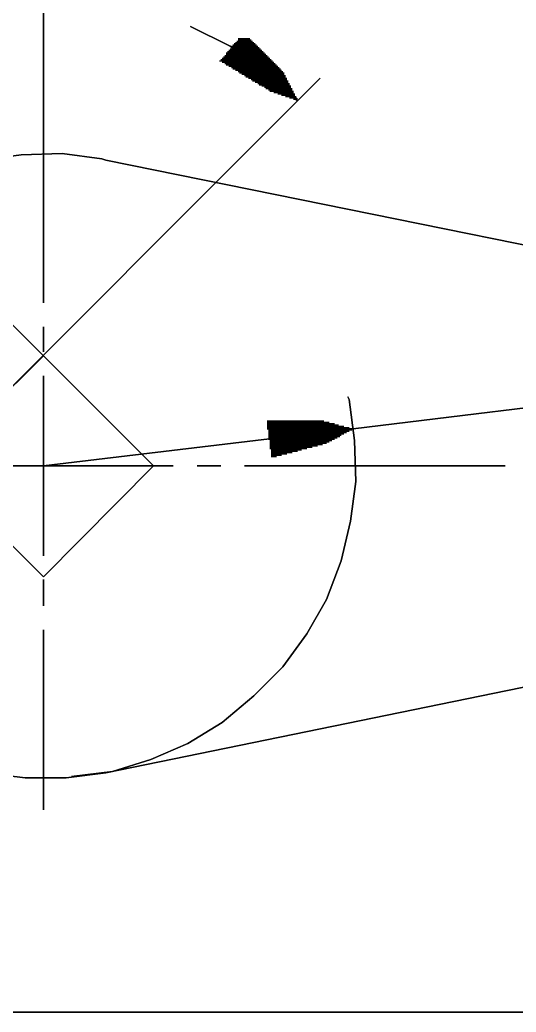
# Model space of a CAD drawing. Extents: x 1 to 210, y 1 to 298.
# Drawn here: x 115.1 to 146.8, y 196.6 to 260.1 of the extents above; entities that cross this region are included whole.
import ezdxf

# ---------------------------------------------------------------- set-up
doc = ezdxf.new("R2010")
doc.units = 0

msp = doc.modelspace()

# ---------------------------------------------------------------- linework, layer by layer
at = {"layer": 'P00015'}
msp.add_lwpolyline([(120.565326, 251.121327), (168.571332, 241.384658), (120.565326, 251.121327)], dxfattribs=at)
at = {"layer": 'P00016'}
msp.add_lwpolyline([(168.571332, 221.741994), (120.565326, 211.920662), (168.571332, 221.741994)], dxfattribs=at)
at = {"layer": 'P00018'}
msp.add_lwpolyline([(112.60666, 251.121327), (115.146665, 251.459996), (112.60666, 251.121327)], dxfattribs=at)
at = {"layer": 'P00019'}
msp.add_lwpolyline([(115.146665, 251.459996), (117.771332, 251.544659), (115.146665, 251.459996)], dxfattribs=at)
at = {"layer": 'P00020'}
msp.add_lwpolyline([(117.771332, 251.544659), (120.311326, 251.205995), (117.771332, 251.544659)], dxfattribs=at)
at = {"layer": 'P00021'}
msp.add_lwpolyline([(120.311326, 251.205995), (120.565326, 251.121327), (120.311326, 251.205995)], dxfattribs=at)
at = {"layer": 'P00055'}
msp.add_lwpolyline([(120.565326, 211.920662), (118.025332, 211.581993), (120.565326, 211.920662)], dxfattribs=at)
at = {"layer": 'P00056'}
msp.add_lwpolyline([(118.025332, 211.581993), (115.400665, 211.581993), (118.025332, 211.581993)], dxfattribs=at)
at = {"layer": 'P00057'}
msp.add_lwpolyline([(115.400665, 211.581993), (112.775997, 211.920662), (115.400665, 211.581993)], dxfattribs=at)
at = {"layer": 'P00074'}
msp.add_lwpolyline([(116.585993, 224.45133), (109.474003, 231.563326), (116.585993, 224.45133)], dxfattribs=at)
at = {"layer": 'P00075'}
msp.add_lwpolyline([(123.613331, 231.563326), (116.585993, 224.45133), (123.613331, 231.563326)], dxfattribs=at)
at = {"layer": 'P00076'}
msp.add_lwpolyline([(116.585993, 238.590658), (123.613331, 231.563326), (116.585993, 238.590658)], dxfattribs=at)
at = {"layer": 'P00077'}
msp.add_lwpolyline([(109.474003, 231.563326), (116.585993, 238.590658), (109.474003, 231.563326)], dxfattribs=at)
at = {"layer": 'P00086'}
msp.add_lwpolyline([(116.585993, 253.57666), (116.585993, 241.977327), (116.585993, 253.57666)], dxfattribs=at)
at = {"layer": 'P00087'}
msp.add_lwpolyline([(116.585993, 240.453325), (116.585993, 238.844659), (116.585993, 240.453325)], dxfattribs=at)
at = {"layer": 'P00088'}
msp.add_lwpolyline([(116.585993, 237.320662), (116.585993, 225.805995), (116.585993, 237.320662)], dxfattribs=at)
at = {"layer": 'P00089'}
msp.add_lwpolyline([(116.585993, 224.281993), (116.585993, 222.588658), (116.585993, 224.281993)], dxfattribs=at)
at = {"layer": 'P00090'}
msp.add_lwpolyline([(116.585993, 221.064661), (116.585993, 209.549995), (116.585993, 221.064661)], dxfattribs=at)
at = {"layer": 'P00097'}
msp.add_lwpolyline([(108.204, 231.563326), (124.883333, 231.563326), (108.204, 231.563326)], dxfattribs=at)
at = {"layer": 'P00098'}
msp.add_lwpolyline([(126.407325, 231.563326), (127.931328, 231.563326), (126.407325, 231.563326)], dxfattribs=at)
at = {"layer": 'P00099'}
msp.add_lwpolyline([(129.45533, 231.563326), (146.134663, 231.563326), (129.45533, 231.563326)], dxfattribs=at)
at = {"layer": 'P00112'}
msp.add_lwpolyline([(116.585993, 238.590658), (92.455995, 262.720659), (116.585993, 238.590658)], dxfattribs=at)
at = {"layer": 'P00114'}
msp.add_lwpolyline([(132.841999, 254.931328), (130.809996, 256.793994), (132.841999, 254.931328)], dxfattribs=at)
at = {"layer": 'P00115'}
msp.add_lwpolyline([(130.809996, 256.793994), (128.523992, 258.40266), (130.809996, 256.793994)], dxfattribs=at)
at = {"layer": 'P00116'}
msp.add_lwpolyline([(128.523992, 258.40266), (125.983998, 259.672659), (128.523992, 258.40266)], dxfattribs=at)
at = {"layer": 'P00119'}
msp.add_lwpolyline([(109.474003, 231.563326), (134.281328, 256.370659), (109.474003, 231.563326)], dxfattribs=at)
at = {"layer": 'P00120'}
msp.add_lwpolyline([(116.585993, 251.544659), (116.585993, 263.651992), (116.585993, 251.544659)], dxfattribs=at)
at = {"layer": 'P00121'}
msp.add_lwpolyline([(136.397994, 233.933993), (154.60133, 236.135328), (136.397994, 233.933993)], dxfattribs=at)
at = {"layer": 'P00122'}
msp.add_lwpolyline([(118.363996, 211.666661), (120.988664, 212.005325), (118.363996, 211.666661)], dxfattribs=at)
at = {"layer": 'P00123'}
msp.add_lwpolyline([(120.988664, 212.005325), (123.443994, 212.767326), (120.988664, 212.005325)], dxfattribs=at)
at = {"layer": 'P00124'}
msp.add_lwpolyline([(123.443994, 212.767326), (125.814661, 213.783328), (123.443994, 212.767326)], dxfattribs=at)
at = {"layer": 'P00125'}
msp.add_lwpolyline([(125.814661, 213.783328), (128.016002, 215.137993), (125.814661, 213.783328)], dxfattribs=at)
at = {"layer": 'P00126'}
msp.add_lwpolyline([(128.016002, 215.137993), (130.047994, 216.831328), (128.016002, 215.137993)], dxfattribs=at)
at = {"layer": 'P00127'}
msp.add_lwpolyline([(130.047994, 216.831328), (131.910661, 218.693994), (130.047994, 216.831328)], dxfattribs=at)
at = {"layer": 'P00128'}
msp.add_lwpolyline([(131.910661, 218.693994), (133.434663, 220.810661), (131.910661, 218.693994)], dxfattribs=at)
at = {"layer": 'P00129'}
msp.add_lwpolyline([(133.434663, 220.810661), (134.704665, 223.011996), (133.434663, 220.810661)], dxfattribs=at)
at = {"layer": 'P00130'}
msp.add_lwpolyline([(134.704665, 223.011996), (135.635993, 225.467326), (134.704665, 223.011996)], dxfattribs=at)
at = {"layer": 'P00131'}
msp.add_lwpolyline([(135.635993, 225.467326), (136.228668, 228.007325), (135.635993, 225.467326)], dxfattribs=at)
at = {"layer": 'P00132'}
msp.add_lwpolyline([(136.228668, 228.007325), (136.567332, 230.547329), (136.228668, 228.007325)], dxfattribs=at)
at = {"layer": 'P00133'}
msp.add_lwpolyline([(136.567332, 230.547329), (136.482668, 233.171992), (136.567332, 230.547329)], dxfattribs=at)
at = {"layer": 'P00134'}
msp.add_lwpolyline([(136.482668, 233.171992), (136.143994, 235.796659), (136.482668, 233.171992)], dxfattribs=at)
at = {"layer": 'P00135'}
msp.add_lwpolyline([(136.143994, 235.796659), (136.059331, 235.965991), (136.143994, 235.796659)], dxfattribs=at)
at = {"layer": 'P00762'}
msp.add_lwpolyline([(46.566667, 196.596), (186.60532, 196.596), (46.566667, 196.596)], dxfattribs=at)
at = {"layer": 'P01661'}
msp.add_lwpolyline([(129.031993, 258.910661), (129.793994, 258.910661)], dxfattribs=at)
at = {"layer": 'P01662'}
msp.add_lwpolyline([(129.031993, 258.825992), (129.878668, 258.825992)], dxfattribs=at)
at = {"layer": 'P01663'}
msp.add_lwpolyline([(128.947329, 258.741326), (129.963331, 258.741326)], dxfattribs=at)
at = {"layer": 'P01664'}
msp.add_lwpolyline([(128.862666, 258.65666), (130.047994, 258.65666)], dxfattribs=at)
at = {"layer": 'P01665'}
msp.add_lwpolyline([(128.777992, 258.571994), (130.132668, 258.571994)], dxfattribs=at)
at = {"layer": 'P01666'}
msp.add_lwpolyline([(128.693329, 258.487326), (130.217332, 258.487326)], dxfattribs=at)
at = {"layer": 'P01667'}
msp.add_lwpolyline([(128.608666, 258.40266), (130.301995, 258.40266)], dxfattribs=at)
at = {"layer": 'P01668'}
msp.add_lwpolyline([(128.608666, 258.317994), (130.386669, 258.317994)], dxfattribs=at)
at = {"layer": 'P01669'}
msp.add_lwpolyline([(128.523992, 258.233325), (130.471332, 258.233325)], dxfattribs=at)
at = {"layer": 'P01670'}
msp.add_lwpolyline([(128.439329, 258.148659), (130.555995, 258.148659)], dxfattribs=at)
at = {"layer": 'P01671'}
msp.add_lwpolyline([(128.354665, 258.063993), (130.640658, 258.063993)], dxfattribs=at)
at = {"layer": 'P01672'}
msp.add_lwpolyline([(128.270002, 257.979328), (130.725332, 257.979328)], dxfattribs=at)
at = {"layer": 'P01673'}
msp.add_lwpolyline([(128.270002, 257.894659), (130.809996, 257.894659)], dxfattribs=at)
at = {"layer": 'P01674'}
msp.add_lwpolyline([(128.185328, 257.809993), (130.894659, 257.809993)], dxfattribs=at)
at = {"layer": 'P01675'}
msp.add_lwpolyline([(128.100665, 257.725327), (130.979333, 257.725327)], dxfattribs=at)
at = {"layer": 'P01676'}
msp.add_lwpolyline([(128.016002, 257.640658), (131.063996, 257.640658)], dxfattribs=at)
at = {"layer": 'P01677'}
msp.add_lwpolyline([(127.931328, 257.555993), (131.148659, 257.555993)], dxfattribs=at)
at = {"layer": 'P01678'}
msp.add_lwpolyline([(127.846665, 257.471327), (131.233333, 257.471327)], dxfattribs=at)
at = {"layer": 'P01679'}
msp.add_lwpolyline([(128.016002, 257.386661), (131.317997, 257.386661)], dxfattribs=at)
at = {"layer": 'P01680'}
msp.add_lwpolyline([(128.185328, 257.301992), (131.40266, 257.301992)], dxfattribs=at)
at = {"layer": 'P01681'}
msp.add_lwpolyline([(128.270002, 257.217326), (131.487334, 257.217326)], dxfattribs=at)
at = {"layer": 'P01682'}
msp.add_lwpolyline([(128.439329, 257.13266), (131.571997, 257.13266)], dxfattribs=at)
at = {"layer": 'P01683'}
msp.add_lwpolyline([(128.608666, 257.047994), (131.65666, 257.047994)], dxfattribs=at)
at = {"layer": 'P01684'}
msp.add_lwpolyline([(128.693329, 256.963326), (131.741334, 256.963326)], dxfattribs=at)
at = {"layer": 'P01685'}
msp.add_lwpolyline([(128.862666, 256.87866), (131.825997, 256.87866)], dxfattribs=at)
at = {"layer": 'P01686'}
msp.add_lwpolyline([(129.031993, 256.793994), (131.910661, 256.793994)], dxfattribs=at)
at = {"layer": 'P01687'}
msp.add_lwpolyline([(129.116667, 256.709325), (131.995335, 256.709325)], dxfattribs=at)
at = {"layer": 'P01688'}
msp.add_lwpolyline([(129.285993, 256.624659), (131.995335, 256.624659)], dxfattribs=at)
at = {"layer": 'P01689'}
msp.add_lwpolyline([(129.45533, 256.539994), (132.079998, 256.539994)], dxfattribs=at)
at = {"layer": 'P01690'}
msp.add_lwpolyline([(129.539994, 256.455328), (132.079998, 256.455328)], dxfattribs=at)
at = {"layer": 'P01691'}
msp.add_lwpolyline([(129.709331, 256.370659), (132.164661, 256.370659)], dxfattribs=at)
at = {"layer": 'P01692'}
msp.add_lwpolyline([(129.878668, 256.285993), (132.164661, 256.285993)], dxfattribs=at)
at = {"layer": 'P01693'}
msp.add_lwpolyline([(129.963331, 256.201327), (132.249335, 256.201327)], dxfattribs=at)
at = {"layer": 'P01694'}
msp.add_lwpolyline([(130.132668, 256.116659), (132.249335, 256.116659)], dxfattribs=at)
at = {"layer": 'P01695'}
msp.add_lwpolyline([(130.301995, 256.031993), (132.333998, 256.031993)], dxfattribs=at)
at = {"layer": 'P01696'}
msp.add_lwpolyline([(130.386669, 255.947327), (132.333998, 255.947327)], dxfattribs=at)
at = {"layer": 'P01697'}
msp.add_lwpolyline([(130.555995, 255.862661), (132.418661, 255.862661)], dxfattribs=at)
at = {"layer": 'P01698'}
msp.add_lwpolyline([(130.725332, 255.777992), (132.418661, 255.777992)], dxfattribs=at)
at = {"layer": 'P01699'}
msp.add_lwpolyline([(130.809996, 255.693326), (132.503335, 255.693326)], dxfattribs=at)
at = {"layer": 'P01700'}
msp.add_lwpolyline([(130.979333, 255.60866), (132.503335, 255.60866)], dxfattribs=at)
at = {"layer": 'P01701'}
msp.add_lwpolyline([(131.063996, 255.523995), (132.587999, 255.523995)], dxfattribs=at)
at = {"layer": 'P01702'}
msp.add_lwpolyline([(131.317997, 255.439326), (132.587999, 255.439326)], dxfattribs=at)
at = {"layer": 'P01703'}
msp.add_lwpolyline([(131.571997, 255.35466), (132.672662, 255.35466)], dxfattribs=at)
at = {"layer": 'P01704'}
msp.add_lwpolyline([(131.825997, 255.269994), (132.672662, 255.269994)], dxfattribs=at)
at = {"layer": 'P01705'}
msp.add_lwpolyline([(132.079998, 255.185325), (132.757325, 255.185325)], dxfattribs=at)
at = {"layer": 'P01706'}
msp.add_lwpolyline([(132.333998, 255.10066), (132.757325, 255.10066)], dxfattribs=at)
at = {"layer": 'P01707'}
msp.add_lwpolyline([(132.587999, 255.015994), (132.841999, 255.015994), (132.587999, 255.015994)], dxfattribs=at)
at = {"layer": 'P01708'}
msp.add_lwpolyline([(132.841999, 254.931328), (128.608666, 257.555993), (132.841999, 254.931328)], dxfattribs=at)
at = {"layer": 'P01709'}
msp.add_lwpolyline([(128.608666, 257.555993), (129.370667, 257.809993), (128.608666, 257.555993)], dxfattribs=at)
at = {"layer": 'P01710'}
msp.add_lwpolyline([(129.370667, 257.809993), (129.45533, 258.571994), (129.370667, 257.809993)], dxfattribs=at)
at = {"layer": 'P01711'}
msp.add_lwpolyline([(129.45533, 258.571994), (132.841999, 254.931328), (129.45533, 258.571994)], dxfattribs=at)
at = {"layer": 'P01712'}
msp.add_lwpolyline([(129.116667, 257.725327), (129.539994, 257.725327)], dxfattribs=at)
at = {"layer": 'P01713'}
msp.add_lwpolyline([(128.862666, 257.640658), (129.624668, 257.640658)], dxfattribs=at)
at = {"layer": 'P01714'}
msp.add_lwpolyline([(128.608666, 257.555993), (129.709331, 257.555993)], dxfattribs=at)
at = {"layer": 'P01715'}
msp.add_lwpolyline([(128.777992, 257.471327), (129.793994, 257.471327)], dxfattribs=at)
at = {"layer": 'P01716'}
msp.add_lwpolyline([(128.947329, 257.386661), (129.963331, 257.386661)], dxfattribs=at)
at = {"layer": 'P01717'}
msp.add_lwpolyline([(129.031993, 257.301992), (130.047994, 257.301992)], dxfattribs=at)
at = {"layer": 'P01718'}
msp.add_lwpolyline([(129.20133, 257.217326), (130.132668, 257.217326)], dxfattribs=at)
at = {"layer": 'P01719'}
msp.add_lwpolyline([(129.370667, 257.13266), (130.217332, 257.13266)], dxfattribs=at)
at = {"layer": 'P01720'}
msp.add_lwpolyline([(129.45533, 257.047994), (130.301995, 257.047994)], dxfattribs=at)
at = {"layer": 'P01721'}
msp.add_lwpolyline([(129.624668, 256.963326), (130.471332, 256.963326)], dxfattribs=at)
at = {"layer": 'P01722'}
msp.add_lwpolyline([(129.709331, 256.87866), (130.555995, 256.87866)], dxfattribs=at)
at = {"layer": 'P01723'}
msp.add_lwpolyline([(129.878668, 256.793994), (130.640658, 256.793994)], dxfattribs=at)
at = {"layer": 'P01724'}
msp.add_lwpolyline([(130.047994, 256.709325), (130.725332, 256.709325)], dxfattribs=at)
at = {"layer": 'P01725'}
msp.add_lwpolyline([(130.132668, 256.624659), (130.809996, 256.624659)], dxfattribs=at)
at = {"layer": 'P01726'}
msp.add_lwpolyline([(130.301995, 256.539994), (130.979333, 256.539994)], dxfattribs=at)
at = {"layer": 'P01727'}
msp.add_lwpolyline([(130.386669, 256.455328), (131.063996, 256.455328)], dxfattribs=at)
at = {"layer": 'P01728'}
msp.add_lwpolyline([(130.555995, 256.370659), (131.148659, 256.370659)], dxfattribs=at)
at = {"layer": 'P01729'}
msp.add_lwpolyline([(130.725332, 256.285993), (131.233333, 256.285993)], dxfattribs=at)
at = {"layer": 'P01730'}
msp.add_lwpolyline([(130.809996, 256.201327), (131.317997, 256.201327)], dxfattribs=at)
at = {"layer": 'P01731'}
msp.add_lwpolyline([(130.979333, 256.116659), (131.487334, 256.116659)], dxfattribs=at)
at = {"layer": 'P01732'}
msp.add_lwpolyline([(131.148659, 256.031993), (131.571997, 256.031993)], dxfattribs=at)
at = {"layer": 'P01733'}
msp.add_lwpolyline([(131.233333, 255.947327), (131.65666, 255.947327)], dxfattribs=at)
at = {"layer": 'P01734'}
msp.add_lwpolyline([(131.40266, 255.862661), (131.741334, 255.862661)], dxfattribs=at)
at = {"layer": 'P01735'}
msp.add_lwpolyline([(131.487334, 255.777992), (131.825997, 255.777992)], dxfattribs=at)
at = {"layer": 'P01736'}
msp.add_lwpolyline([(131.65666, 255.693326), (131.995335, 255.693326)], dxfattribs=at)
at = {"layer": 'P01737'}
msp.add_lwpolyline([(131.825997, 255.60866), (132.079998, 255.60866)], dxfattribs=at)
at = {"layer": 'P01738'}
msp.add_lwpolyline([(131.910661, 255.523995), (132.164661, 255.523995)], dxfattribs=at)
at = {"layer": 'P01739'}
msp.add_lwpolyline([(132.079998, 255.439326), (132.249335, 255.439326)], dxfattribs=at)
at = {"layer": 'P01740'}
msp.add_lwpolyline([(132.164661, 255.35466), (132.333998, 255.35466), (132.503335, 255.269994), (132.587999, 255.185325), (132.672662, 255.10066), (132.587999, 255.10066)], dxfattribs=at)
at = {"layer": 'P01741'}
msp.add_lwpolyline([(129.45533, 258.487326), (129.539994, 258.487326)], dxfattribs=at)
at = {"layer": 'P01742'}
msp.add_lwpolyline([(129.45533, 258.40266), (129.624668, 258.40266)], dxfattribs=at)
at = {"layer": 'P01743'}
msp.add_lwpolyline([(129.45533, 258.317994), (129.709331, 258.317994)], dxfattribs=at)
at = {"layer": 'P01744'}
msp.add_lwpolyline([(129.45533, 258.233325), (129.793994, 258.233325)], dxfattribs=at)
at = {"layer": 'P01745'}
msp.add_lwpolyline([(129.45533, 258.148659), (129.878668, 258.148659)], dxfattribs=at)
at = {"layer": 'P01746'}
msp.add_lwpolyline([(129.45533, 258.063993), (129.963331, 258.063993)], dxfattribs=at)
at = {"layer": 'P01747'}
msp.add_lwpolyline([(129.45533, 257.979328), (130.047994, 257.979328)], dxfattribs=at)
at = {"layer": 'P01748'}
msp.add_lwpolyline([(129.45533, 257.894659), (130.132668, 257.894659)], dxfattribs=at)
at = {"layer": 'P01749'}
msp.add_lwpolyline([(129.370667, 257.809993), (130.217332, 257.809993)], dxfattribs=at)
at = {"layer": 'P01750'}
msp.add_lwpolyline([(129.539994, 257.725327), (130.301995, 257.725327)], dxfattribs=at)
at = {"layer": 'P01751'}
msp.add_lwpolyline([(129.624668, 257.640658), (130.386669, 257.640658)], dxfattribs=at)
at = {"layer": 'P01752'}
msp.add_lwpolyline([(129.709331, 257.555993), (130.471332, 257.555993)], dxfattribs=at)
at = {"layer": 'P01753'}
msp.add_lwpolyline([(129.793994, 257.471327), (130.555995, 257.471327)], dxfattribs=at)
at = {"layer": 'P01754'}
msp.add_lwpolyline([(129.963331, 257.386661), (130.640658, 257.386661)], dxfattribs=at)
at = {"layer": 'P01755'}
msp.add_lwpolyline([(130.047994, 257.301992), (130.640658, 257.301992)], dxfattribs=at)
at = {"layer": 'P01756'}
msp.add_lwpolyline([(130.132668, 257.217326), (130.725332, 257.217326)], dxfattribs=at)
at = {"layer": 'P01757'}
msp.add_lwpolyline([(130.217332, 257.13266), (130.809996, 257.13266)], dxfattribs=at)
at = {"layer": 'P01758'}
msp.add_lwpolyline([(130.301995, 257.047994), (130.894659, 257.047994)], dxfattribs=at)
at = {"layer": 'P01759'}
msp.add_lwpolyline([(130.471332, 256.963326), (130.979333, 256.963326)], dxfattribs=at)
at = {"layer": 'P01760'}
msp.add_lwpolyline([(130.555995, 256.87866), (131.063996, 256.87866)], dxfattribs=at)
at = {"layer": 'P01761'}
msp.add_lwpolyline([(130.640658, 256.793994), (131.148659, 256.793994)], dxfattribs=at)
at = {"layer": 'P01762'}
msp.add_lwpolyline([(130.725332, 256.709325), (131.233333, 256.709325)], dxfattribs=at)
at = {"layer": 'P01763'}
msp.add_lwpolyline([(130.809996, 256.624659), (131.317997, 256.624659)], dxfattribs=at)
at = {"layer": 'P01764'}
msp.add_lwpolyline([(130.979333, 256.539994), (131.40266, 256.539994)], dxfattribs=at)
at = {"layer": 'P01765'}
msp.add_lwpolyline([(131.063996, 256.455328), (131.487334, 256.455328)], dxfattribs=at)
at = {"layer": 'P01766'}
msp.add_lwpolyline([(131.148659, 256.370659), (131.571997, 256.370659)], dxfattribs=at)
at = {"layer": 'P01767'}
msp.add_lwpolyline([(131.233333, 256.285993), (131.65666, 256.285993)], dxfattribs=at)
at = {"layer": 'P01768'}
msp.add_lwpolyline([(131.317997, 256.201327), (131.741334, 256.201327)], dxfattribs=at)
at = {"layer": 'P01769'}
msp.add_lwpolyline([(131.487334, 256.116659), (131.741334, 256.116659)], dxfattribs=at)
at = {"layer": 'P01770'}
msp.add_lwpolyline([(131.571997, 256.031993), (131.825997, 256.031993)], dxfattribs=at)
at = {"layer": 'P01771'}
msp.add_lwpolyline([(131.65666, 255.947327), (131.910661, 255.947327)], dxfattribs=at)
at = {"layer": 'P01772'}
msp.add_lwpolyline([(131.741334, 255.862661), (131.995335, 255.862661)], dxfattribs=at)
at = {"layer": 'P01773'}
msp.add_lwpolyline([(131.825997, 255.777992), (132.079998, 255.777992)], dxfattribs=at)
at = {"layer": 'P01774'}
msp.add_lwpolyline([(131.995335, 255.693326), (132.164661, 255.693326)], dxfattribs=at)
at = {"layer": 'P01775'}
msp.add_lwpolyline([(132.079998, 255.60866), (132.249335, 255.60866)], dxfattribs=at)
at = {"layer": 'P01776'}
msp.add_lwpolyline([(132.164661, 255.523995), (132.333998, 255.523995)], dxfattribs=at)
at = {"layer": 'P01777'}
msp.add_lwpolyline([(132.249335, 255.439326), (132.418661, 255.439326)], dxfattribs=at)
at = {"layer": 'P01778'}
msp.add_lwpolyline([(132.333998, 255.35466), (132.503335, 255.35466), (132.587999, 255.269994), (132.672662, 255.185325), (132.757325, 255.10066), (132.841999, 255.015994), (132.757325, 255.015994)], dxfattribs=at)
at = {"layer": 'P01815'}
msp.add_lwpolyline([(132.841999, 254.931328), (130.809996, 256.793994), (132.841999, 254.931328)], dxfattribs=at)
at = {"layer": 'P01816'}
msp.add_lwpolyline([(130.809996, 256.793994), (128.523992, 258.40266), (130.809996, 256.793994)], dxfattribs=at)
at = {"layer": 'P01817'}
msp.add_lwpolyline([(128.523992, 258.40266), (125.983998, 259.672659), (128.523992, 258.40266)], dxfattribs=at)
at = {"layer": 'P01820'}
msp.add_lwpolyline([(130.894659, 234.441994), (134.535328, 234.441994)], dxfattribs=at)
at = {"layer": 'P01821'}
msp.add_lwpolyline([(130.894659, 234.357325), (134.873992, 234.357325)], dxfattribs=at)
at = {"layer": 'P01822'}
msp.add_lwpolyline([(130.894659, 234.272662), (135.212666, 234.272662)], dxfattribs=at)
at = {"layer": 'P01823'}
msp.add_lwpolyline([(130.894659, 234.187993), (135.466667, 234.187993)], dxfattribs=at)
at = {"layer": 'P01824'}
msp.add_lwpolyline([(130.894659, 234.103325), (135.80533, 234.103325)], dxfattribs=at)
at = {"layer": 'P01825'}
msp.add_lwpolyline([(130.894659, 234.018661), (136.143994, 234.018661)], dxfattribs=at)
at = {"layer": 'P01826'}
msp.add_lwpolyline([(130.894659, 233.933993), (136.397994, 233.933993)], dxfattribs=at)
at = {"layer": 'P01827'}
msp.add_lwpolyline([(130.979333, 233.84933), (136.313331, 233.84933)], dxfattribs=at)
at = {"layer": 'P01828'}
msp.add_lwpolyline([(130.979333, 233.764661), (136.143994, 233.764661)], dxfattribs=at)
at = {"layer": 'P01829'}
msp.add_lwpolyline([(130.979333, 233.679992), (135.974668, 233.679992)], dxfattribs=at)
at = {"layer": 'P01830'}
msp.add_lwpolyline([(130.979333, 233.595329), (135.80533, 233.595329)], dxfattribs=at)
at = {"layer": 'P01831'}
msp.add_lwpolyline([(130.979333, 233.510661), (135.635993, 233.510661)], dxfattribs=at)
at = {"layer": 'P01832'}
msp.add_lwpolyline([(130.979333, 233.425992), (135.55133, 233.425992)], dxfattribs=at)
at = {"layer": 'P01833'}
msp.add_lwpolyline([(130.979333, 233.341329), (135.381993, 233.341329)], dxfattribs=at)
at = {"layer": 'P01834'}
msp.add_lwpolyline([(130.979333, 233.25666), (135.212666, 233.25666)], dxfattribs=at)
at = {"layer": 'P01835'}
msp.add_lwpolyline([(131.063996, 233.171992), (135.043329, 233.171992)], dxfattribs=at)
at = {"layer": 'P01836'}
msp.add_lwpolyline([(131.063996, 233.087328), (134.873992, 233.087328)], dxfattribs=at)
at = {"layer": 'P01837'}
msp.add_lwpolyline([(131.063996, 233.00266), (134.704665, 233.00266)], dxfattribs=at)
at = {"layer": 'P01838'}
msp.add_lwpolyline([(131.063996, 232.917991), (134.450665, 232.917991)], dxfattribs=at)
at = {"layer": 'P01839'}
msp.add_lwpolyline([(131.063996, 232.833328), (134.112001, 232.833328)], dxfattribs=at)
at = {"layer": 'P01840'}
msp.add_lwpolyline([(131.063996, 232.748659), (133.773327, 232.748659)], dxfattribs=at)
at = {"layer": 'P01841'}
msp.add_lwpolyline([(131.063996, 232.663996), (133.434663, 232.663996)], dxfattribs=at)
at = {"layer": 'P01842'}
msp.add_lwpolyline([(131.148659, 232.579328), (133.096, 232.579328)], dxfattribs=at)
at = {"layer": 'P01843'}
msp.add_lwpolyline([(131.148659, 232.494659), (132.841999, 232.494659)], dxfattribs=at)
at = {"layer": 'P01844'}
msp.add_lwpolyline([(131.148659, 232.409996), (132.503335, 232.409996)], dxfattribs=at)
at = {"layer": 'P01845'}
msp.add_lwpolyline([(131.148659, 232.325327), (132.164661, 232.325327)], dxfattribs=at)
at = {"layer": 'P01846'}
msp.add_lwpolyline([(131.148659, 232.240658), (131.825997, 232.240658)], dxfattribs=at)
at = {"layer": 'P01847'}
msp.add_lwpolyline([(131.148659, 232.155995), (131.487334, 232.155995), (131.148659, 232.155995)], dxfattribs=at)
at = {"layer": 'P01848'}
msp.add_lwpolyline([(136.397994, 233.933993), (131.571997, 232.663996), (136.397994, 233.933993)], dxfattribs=at)
at = {"layer": 'P01849'}
msp.add_lwpolyline([(131.571997, 232.663996), (131.995335, 233.425992), (131.571997, 232.663996)], dxfattribs=at)
at = {"layer": 'P01850'}
msp.add_lwpolyline([(131.995335, 233.425992), (131.40266, 234.018661), (131.995335, 233.425992)], dxfattribs=at)
at = {"layer": 'P01851'}
msp.add_lwpolyline([(131.40266, 234.018661), (136.397994, 233.933993), (131.40266, 234.018661)], dxfattribs=at)
at = {"layer": 'P01852'}
msp.add_lwpolyline([(135.720667, 233.84933), (136.143994, 233.84933)], dxfattribs=at)
at = {"layer": 'P01853'}
msp.add_lwpolyline([(134.958666, 233.764661), (135.80533, 233.764661)], dxfattribs=at)
at = {"layer": 'P01854'}
msp.add_lwpolyline([(134.196665, 233.679992), (135.466667, 233.679992)], dxfattribs=at)
at = {"layer": 'P01855'}
msp.add_lwpolyline([(133.519326, 233.595329), (135.127992, 233.595329)], dxfattribs=at)
at = {"layer": 'P01856'}
msp.add_lwpolyline([(132.757325, 233.510661), (134.789329, 233.510661)], dxfattribs=at)
at = {"layer": 'P01857'}
msp.add_lwpolyline([(131.995335, 233.425992), (134.535328, 233.425992)], dxfattribs=at)
at = {"layer": 'P01858'}
msp.add_lwpolyline([(131.995335, 233.341329), (134.196665, 233.341329)], dxfattribs=at)
at = {"layer": 'P01859'}
msp.add_lwpolyline([(131.910661, 233.25666), (133.858001, 233.25666)], dxfattribs=at)
at = {"layer": 'P01860'}
msp.add_lwpolyline([(131.910661, 233.171992), (133.519326, 233.171992)], dxfattribs=at)
at = {"layer": 'P01861'}
msp.add_lwpolyline([(131.825997, 233.087328), (133.180663, 233.087328)], dxfattribs=at)
at = {"layer": 'P01862'}
msp.add_lwpolyline([(131.825997, 233.00266), (132.926662, 233.00266)], dxfattribs=at)
at = {"layer": 'P01863'}
msp.add_lwpolyline([(131.741334, 232.917991), (132.587999, 232.917991)], dxfattribs=at)
at = {"layer": 'P01864'}
msp.add_lwpolyline([(131.741334, 232.833328), (132.249335, 232.833328)], dxfattribs=at)
at = {"layer": 'P01865'}
msp.add_lwpolyline([(131.65666, 232.748659), (131.910661, 232.748659), (131.65666, 232.748659)], dxfattribs=at)
at = {"layer": 'P01866'}
msp.add_lwpolyline([(131.487334, 233.933993), (136.397994, 233.933993)], dxfattribs=at)
at = {"layer": 'P01867'}
msp.add_lwpolyline([(131.571997, 233.84933), (135.720667, 233.84933)], dxfattribs=at)
at = {"layer": 'P01868'}
msp.add_lwpolyline([(131.65666, 233.764661), (134.958666, 233.764661)], dxfattribs=at)
at = {"layer": 'P01869'}
msp.add_lwpolyline([(131.741334, 233.679992), (134.196665, 233.679992)], dxfattribs=at)
at = {"layer": 'P01870'}
msp.add_lwpolyline([(131.825997, 233.595329), (133.519326, 233.595329)], dxfattribs=at)
at = {"layer": 'P01871'}
msp.add_lwpolyline([(131.910661, 233.510661), (132.757325, 233.510661), (131.910661, 233.510661)], dxfattribs=at)
at = {"layer": 'P01872'}
msp.add_lwpolyline([(116.585993, 231.563326), (136.397994, 233.933993), (116.585993, 231.563326)], dxfattribs=at)
at = {"layer": 'P01873'}
msp.add_lwpolyline([(118.363996, 211.666661), (120.988664, 212.005325), (118.363996, 211.666661)], dxfattribs=at)
at = {"layer": 'P01874'}
msp.add_lwpolyline([(120.988664, 212.005325), (123.443994, 212.767326), (120.988664, 212.005325)], dxfattribs=at)
at = {"layer": 'P01875'}
msp.add_lwpolyline([(123.443994, 212.767326), (125.814661, 213.783328), (123.443994, 212.767326)], dxfattribs=at)
at = {"layer": 'P01876'}
msp.add_lwpolyline([(125.814661, 213.783328), (128.016002, 215.137993), (125.814661, 213.783328)], dxfattribs=at)
at = {"layer": 'P01877'}
msp.add_lwpolyline([(128.016002, 215.137993), (130.047994, 216.831328), (128.016002, 215.137993)], dxfattribs=at)
at = {"layer": 'P01878'}
msp.add_lwpolyline([(130.047994, 216.831328), (131.910661, 218.693994), (130.047994, 216.831328)], dxfattribs=at)
at = {"layer": 'P01879'}
msp.add_lwpolyline([(131.910661, 218.693994), (133.434663, 220.810661), (131.910661, 218.693994)], dxfattribs=at)
at = {"layer": 'P01880'}
msp.add_lwpolyline([(133.434663, 220.810661), (134.704665, 223.011996), (133.434663, 220.810661)], dxfattribs=at)
at = {"layer": 'P01881'}
msp.add_lwpolyline([(134.704665, 223.011996), (135.635993, 225.467326), (134.704665, 223.011996)], dxfattribs=at)
at = {"layer": 'P01882'}
msp.add_lwpolyline([(135.635993, 225.467326), (136.228668, 228.007325), (135.635993, 225.467326)], dxfattribs=at)
at = {"layer": 'P01883'}
msp.add_lwpolyline([(136.228668, 228.007325), (136.567332, 230.547329), (136.228668, 228.007325)], dxfattribs=at)
at = {"layer": 'P01884'}
msp.add_lwpolyline([(136.567332, 230.547329), (136.482668, 233.171992), (136.567332, 230.547329)], dxfattribs=at)
at = {"layer": 'P01885'}
msp.add_lwpolyline([(136.482668, 233.171992), (136.143994, 235.796659), (136.482668, 233.171992)], dxfattribs=at)
at = {"layer": 'P01886'}
msp.add_lwpolyline([(136.143994, 235.796659), (136.059331, 235.965991), (136.143994, 235.796659)], dxfattribs=at)

doc.saveas('drawing.dxf')
